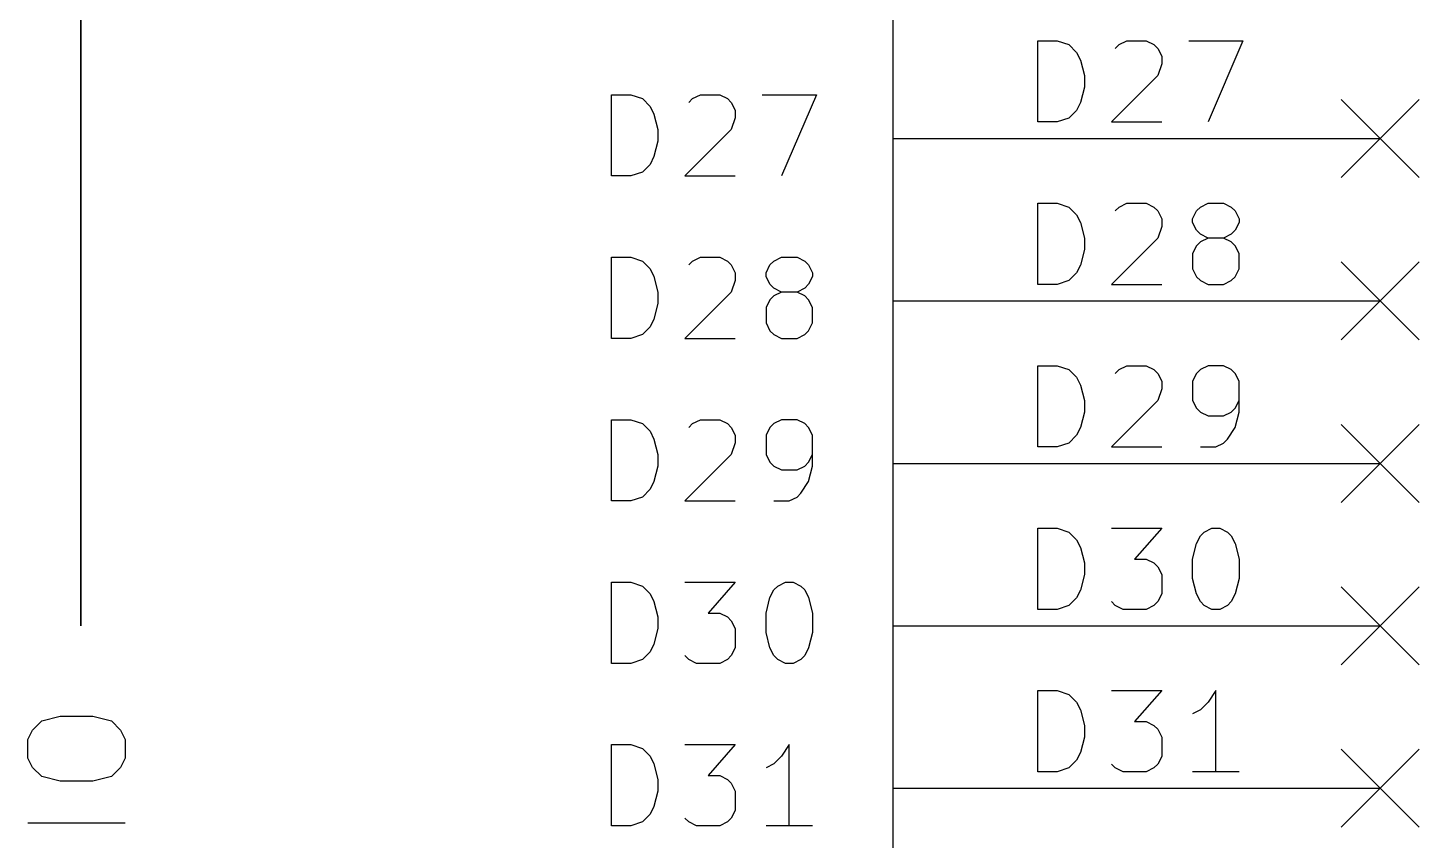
# Model space of a CAD drawing. Extents: x 0.4 to 11.3, y -7.9 to -0.4.
# Drawn here: x 5.767 to 6.624, y -3.732 to -3.232 of the extents above; entities that cross this region are included whole.
import ezdxf

# ---------------------------------------------------------------- set-up
doc = ezdxf.new("R2010")
doc.units = 0
doc.header["$MEASUREMENT"] = 0
for name, color, linetype in [('BLUE2', 5, 'CONTINUOUS'), ('CYAN2', 4, 'CONTINUOUS'), ('LYELLOW', 51, 'CONTINUOUS'), ('RED2', 1, 'CONTINUOUS'), ('RED3', 11, 'CONTINUOUS')]:
    doc.layers.add(name, color=color, linetype=linetype)

msp = doc.modelspace()

# ---------------------------------------------------------------- linework, layer by layer
at = {"layer": 'BLUE2', "linetype": 'CONTINUOUS'}
for p, q in [((6.576, -3.276), (6.624, -3.324)), ((6.624, -3.276), (6.576, -3.324)), ((6.576, -3.376), (6.624, -3.424)), ((6.624, -3.376), (6.576, -3.424)), ((6.576, -3.476), (6.624, -3.524)), ((6.624, -3.476), (6.576, -3.524)), ((6.576, -3.576), (6.624, -3.624)), ((6.624, -3.576), (6.576, -3.624)), ((6.576, -3.676), (6.624, -3.724)), ((6.624, -3.676), (6.576, -3.724))]:
    msp.add_line(p, q, dxfattribs=at)
at = {"layer": 'CYAN2', "linetype": 'CONTINUOUS'}
for p, q in [((6.12667, -3.32313), (6.12667, -3.27313)), ((6.12667, -3.27313), (6.13857, -3.27313)), ((6.12667, -3.32313), (6.12667, -3.27313)), ((6.12667, -3.27313), (6.13857, -3.27313)), ((6.13857, -3.27313), (6.14571, -3.27551)), ((6.13857, -3.27313), (6.14571, -3.27551)), ((6.14571, -3.27551), (6.15048, -3.28028)), ((6.14571, -3.27551), (6.15048, -3.28028)), ((6.15048, -3.28028), (6.15286, -3.28504)), ((6.15048, -3.28028), (6.15286, -3.28504)), ((6.17429, -3.27789), (6.17667, -3.27551)), ((6.17429, -3.27789), (6.17667, -3.27551)), ((6.17667, -3.27551), (6.18143, -3.27313)), ((6.17667, -3.27551), (6.18143, -3.27313)), ((6.18143, -3.27313), (6.19333, -3.27313)), ((6.18143, -3.27313), (6.19333, -3.27313)), ((6.19333, -3.27313), (6.19809, -3.27551)), ((6.19333, -3.27313), (6.19809, -3.27551)), ((6.19809, -3.27551), (6.20048, -3.27789)), ((6.19809, -3.27551), (6.20048, -3.27789)), ((6.20048, -3.27789), (6.20286, -3.28265)), ((6.20048, -3.27789), (6.20286, -3.28265)), ((6.21952, -3.27313), (6.25285, -3.27313)), ((6.21952, -3.27313), (6.25285, -3.27313)), ((6.25285, -3.27313), (6.23143, -3.32313)), ((6.25285, -3.27313), (6.23143, -3.32313)), ((6.15286, -3.28504), (6.15524, -3.29456)), ((6.15286, -3.28504), (6.15524, -3.29456)), ((6.20286, -3.28742), (6.20048, -3.29456)), ((6.20286, -3.28742), (6.20048, -3.29456)), ((6.20286, -3.28265), (6.20286, -3.28742)), ((6.20286, -3.28265), (6.20286, -3.28742)), ((6.15524, -3.29456), (6.15524, -3.3017)), ((6.15524, -3.29456), (6.15524, -3.3017)), ((6.20048, -3.29456), (6.17191, -3.32313)), ((6.20048, -3.29456), (6.17191, -3.32313)), ((6.15524, -3.3017), (6.15286, -3.31122)), ((6.15524, -3.3017), (6.15286, -3.31122)), ((6.15286, -3.31122), (6.15048, -3.31599)), ((6.15286, -3.31122), (6.15048, -3.31599)), ((6.13857, -3.32313), (6.12667, -3.32313)), ((6.13857, -3.32313), (6.12667, -3.32313)), ((6.14571, -3.32075), (6.13857, -3.32313)), ((6.14571, -3.32075), (6.13857, -3.32313)), ((6.15048, -3.31599), (6.14571, -3.32075)), ((6.15048, -3.31599), (6.14571, -3.32075)), ((6.17191, -3.32313), (6.20286, -3.32313)), ((6.17191, -3.32313), (6.20286, -3.32313)), ((6.12667, -3.42313), (6.12667, -3.37313)), ((6.12667, -3.37313), (6.13857, -3.37313)), ((6.12667, -3.42313), (6.12667, -3.37313)), ((6.12667, -3.37313), (6.13857, -3.37313)), ((6.13857, -3.37313), (6.14571, -3.37551)), ((6.13857, -3.37313), (6.14571, -3.37551)), ((6.17667, -3.37551), (6.18143, -3.37313)), ((6.17667, -3.37551), (6.18143, -3.37313)), ((6.18143, -3.37313), (6.19333, -3.37313)), ((6.18143, -3.37313), (6.19333, -3.37313)), ((6.19333, -3.37313), (6.19809, -3.37551)), ((6.19333, -3.37313), (6.19809, -3.37551)), ((6.22667, -3.37551), (6.23143, -3.37313)), ((6.22667, -3.37551), (6.23143, -3.37313)), ((6.23143, -3.37313), (6.24095, -3.37313)), ((6.23143, -3.37313), (6.24095, -3.37313)), ((6.24095, -3.37313), (6.24571, -3.37551)), ((6.24095, -3.37313), (6.24571, -3.37551)), ((6.14571, -3.37551), (6.15048, -3.38028)), ((6.14571, -3.37551), (6.15048, -3.38028)), ((6.15048, -3.38028), (6.15286, -3.38504)), ((6.15048, -3.38028), (6.15286, -3.38504)), ((6.17429, -3.37789), (6.17667, -3.37551)), ((6.17429, -3.37789), (6.17667, -3.37551)), ((6.19809, -3.37551), (6.20048, -3.37789)), ((6.19809, -3.37551), (6.20048, -3.37789)), ((6.20048, -3.37789), (6.20286, -3.38265)), ((6.20048, -3.37789), (6.20286, -3.38265)), ((6.20286, -3.38265), (6.20286, -3.38742)), ((6.20286, -3.38265), (6.20286, -3.38742)), ((6.22191, -3.38265), (6.22428, -3.37789)), ((6.22191, -3.38265), (6.22428, -3.37789)), ((6.22191, -3.38504), (6.22191, -3.38265)), ((6.22191, -3.38504), (6.22191, -3.38265)), ((6.22428, -3.37789), (6.22667, -3.37551)), ((6.22428, -3.37789), (6.22667, -3.37551)), ((6.24571, -3.37551), (6.24809, -3.37789)), ((6.24571, -3.37551), (6.24809, -3.37789)), ((6.24809, -3.37789), (6.25048, -3.38265)), ((6.24809, -3.37789), (6.25048, -3.38265)), ((6.25048, -3.38265), (6.25048, -3.38504)), ((6.25048, -3.38265), (6.25048, -3.38504)), ((6.15286, -3.38504), (6.15524, -3.39456)), ((6.15286, -3.38504), (6.15524, -3.39456)), ((6.20286, -3.38742), (6.20048, -3.39456)), ((6.20286, -3.38742), (6.20048, -3.39456)), ((6.22428, -3.3898), (6.22191, -3.38504)), ((6.22428, -3.3898), (6.22191, -3.38504)), ((6.22667, -3.39218), (6.22428, -3.3898)), ((6.22667, -3.39218), (6.22428, -3.3898)), ((6.23143, -3.39456), (6.22667, -3.39218)), ((6.23143, -3.39456), (6.22667, -3.39218)), ((6.24571, -3.39218), (6.24095, -3.39456)), ((6.24571, -3.39218), (6.24095, -3.39456)), ((6.24809, -3.3898), (6.24571, -3.39218)), ((6.24809, -3.3898), (6.24571, -3.39218)), ((6.25048, -3.38504), (6.24809, -3.3898)), ((6.25048, -3.38504), (6.24809, -3.3898)), ((6.15524, -3.39456), (6.15524, -3.4017)), ((6.15524, -3.39456), (6.15524, -3.4017)), ((6.20048, -3.39456), (6.17191, -3.42313)), ((6.20048, -3.39456), (6.17191, -3.42313)), ((6.22428, -3.39932), (6.22191, -3.40408)), ((6.22428, -3.39932), (6.22191, -3.40408)), ((6.22667, -3.39694), (6.22428, -3.39932)), ((6.22667, -3.39694), (6.22428, -3.39932)), ((6.23143, -3.39456), (6.22667, -3.39694)), ((6.23143, -3.39456), (6.22667, -3.39694)), ((6.24095, -3.39456), (6.23143, -3.39456)), ((6.24095, -3.39456), (6.23143, -3.39456)), ((6.24571, -3.39694), (6.24095, -3.39456)), ((6.24571, -3.39694), (6.24095, -3.39456)), ((6.24809, -3.39932), (6.24571, -3.39694)), ((6.24809, -3.39932), (6.24571, -3.39694)), ((6.25048, -3.40408), (6.24809, -3.39932)), ((6.25048, -3.40408), (6.24809, -3.39932)), ((6.15524, -3.4017), (6.15286, -3.41122)), ((6.15524, -3.4017), (6.15286, -3.41122)), ((6.22191, -3.40408), (6.22191, -3.41361)), ((6.22191, -3.40408), (6.22191, -3.41361)), ((6.25048, -3.41361), (6.25048, -3.40408)), ((6.25048, -3.41361), (6.25048, -3.40408)), ((6.15048, -3.41599), (6.14571, -3.42075)), ((6.15048, -3.41599), (6.14571, -3.42075)), ((6.15286, -3.41122), (6.15048, -3.41599)), ((6.15286, -3.41122), (6.15048, -3.41599)), ((6.22191, -3.41361), (6.22428, -3.41837)), ((6.22191, -3.41361), (6.22428, -3.41837)), ((6.24809, -3.41837), (6.25048, -3.41361)), ((6.24809, -3.41837), (6.25048, -3.41361)), ((6.13857, -3.42313), (6.12667, -3.42313)), ((6.13857, -3.42313), (6.12667, -3.42313)), ((6.14571, -3.42075), (6.13857, -3.42313)), ((6.14571, -3.42075), (6.13857, -3.42313)), ((6.17191, -3.42313), (6.20286, -3.42313)), ((6.17191, -3.42313), (6.20286, -3.42313)), ((6.22428, -3.41837), (6.22667, -3.42075)), ((6.22428, -3.41837), (6.22667, -3.42075)), ((6.22667, -3.42075), (6.23143, -3.42313)), ((6.22667, -3.42075), (6.23143, -3.42313)), ((6.23143, -3.42313), (6.24095, -3.42313)), ((6.23143, -3.42313), (6.24095, -3.42313)), ((6.24095, -3.42313), (6.24571, -3.42075)), ((6.24095, -3.42313), (6.24571, -3.42075)), ((6.24571, -3.42075), (6.24809, -3.41837)), ((6.24571, -3.42075), (6.24809, -3.41837)), ((6.12667, -3.52313), (6.12667, -3.47313)), ((6.12667, -3.47313), (6.13857, -3.47313)), ((6.12667, -3.52313), (6.12667, -3.47313)), ((6.12667, -3.47313), (6.13857, -3.47313)), ((6.13857, -3.47313), (6.14571, -3.47551)), ((6.13857, -3.47313), (6.14571, -3.47551)), ((6.14571, -3.47551), (6.15048, -3.48028)), ((6.14571, -3.47551), (6.15048, -3.48028)), ((6.17429, -3.47789), (6.17667, -3.47551)), ((6.17429, -3.47789), (6.17667, -3.47551)), ((6.17667, -3.47551), (6.18143, -3.47313)), ((6.17667, -3.47551), (6.18143, -3.47313)), ((6.18143, -3.47313), (6.19333, -3.47313)), ((6.18143, -3.47313), (6.19333, -3.47313)), ((6.19333, -3.47313), (6.19809, -3.47551)), ((6.19333, -3.47313), (6.19809, -3.47551)), ((6.19809, -3.47551), (6.20048, -3.47789)), ((6.19809, -3.47551), (6.20048, -3.47789)), ((6.20048, -3.47789), (6.20286, -3.48265)), ((6.20048, -3.47789), (6.20286, -3.48265)), ((6.22428, -3.47789), (6.22191, -3.48265)), ((6.22428, -3.47789), (6.22191, -3.48265)), ((6.22667, -3.47551), (6.22428, -3.47789)), ((6.22667, -3.47551), (6.22428, -3.47789)), ((6.23143, -3.47313), (6.22667, -3.47551)), ((6.23143, -3.47313), (6.22667, -3.47551)), ((6.24095, -3.47313), (6.23143, -3.47313)), ((6.24095, -3.47313), (6.23143, -3.47313)), ((6.24571, -3.47551), (6.24095, -3.47313)), ((6.24571, -3.47551), (6.24095, -3.47313)), ((6.24809, -3.47789), (6.24571, -3.47551)), ((6.24809, -3.47789), (6.24571, -3.47551)), ((6.25048, -3.48265), (6.24809, -3.47789)), ((6.25048, -3.48265), (6.24809, -3.47789)), ((6.15048, -3.48028), (6.15286, -3.48504)), ((6.15048, -3.48028), (6.15286, -3.48504)), ((6.15286, -3.48504), (6.15524, -3.49456)), ((6.15286, -3.48504), (6.15524, -3.49456)), ((6.20286, -3.48265), (6.20286, -3.48742)), ((6.20286, -3.48265), (6.20286, -3.48742)), ((6.22191, -3.48265), (6.22191, -3.49456)), ((6.22191, -3.48265), (6.22191, -3.49456)), ((6.25048, -3.5017), (6.25048, -3.48265)), ((6.25048, -3.5017), (6.25048, -3.48265)), ((6.15524, -3.49456), (6.15524, -3.5017)), ((6.15524, -3.49456), (6.15524, -3.5017)), ((6.20048, -3.49456), (6.17191, -3.52313)), ((6.20048, -3.49456), (6.17191, -3.52313)), ((6.20286, -3.48742), (6.20048, -3.49456)), ((6.20286, -3.48742), (6.20048, -3.49456)), ((6.22191, -3.49456), (6.22428, -3.49932)), ((6.22191, -3.49456), (6.22428, -3.49932)), ((6.24809, -3.49932), (6.25048, -3.49456)), ((6.24809, -3.49932), (6.25048, -3.49456)), ((6.15524, -3.5017), (6.15286, -3.51122)), ((6.15524, -3.5017), (6.15286, -3.51122)), ((6.22428, -3.49932), (6.22667, -3.5017)), ((6.22428, -3.49932), (6.22667, -3.5017)), ((6.22667, -3.5017), (6.23143, -3.50408)), ((6.22667, -3.5017), (6.23143, -3.50408)), ((6.24095, -3.50408), (6.24571, -3.5017)), ((6.24095, -3.50408), (6.24571, -3.5017)), ((6.24571, -3.5017), (6.24809, -3.49932)), ((6.24571, -3.5017), (6.24809, -3.49932)), ((6.24809, -3.51122), (6.25048, -3.5017)), ((6.24809, -3.51122), (6.25048, -3.5017)), ((6.15286, -3.51122), (6.15048, -3.51599)), ((6.15286, -3.51122), (6.15048, -3.51599)), ((6.23143, -3.50408), (6.24095, -3.50408)), ((6.23143, -3.50408), (6.24095, -3.50408)), ((6.24333, -3.51837), (6.24809, -3.51122)), ((6.24333, -3.51837), (6.24809, -3.51122)), ((6.14571, -3.52075), (6.13857, -3.52313)), ((6.14571, -3.52075), (6.13857, -3.52313)), ((6.15048, -3.51599), (6.14571, -3.52075)), ((6.15048, -3.51599), (6.14571, -3.52075)), ((6.23619, -3.52313), (6.24095, -3.52075)), ((6.23619, -3.52313), (6.24095, -3.52075)), ((6.24095, -3.52075), (6.24333, -3.51837)), ((6.24095, -3.52075), (6.24333, -3.51837)), ((6.13857, -3.52313), (6.12667, -3.52313)), ((6.13857, -3.52313), (6.12667, -3.52313)), ((6.17191, -3.52313), (6.20286, -3.52313)), ((6.17191, -3.52313), (6.20286, -3.52313)), ((6.22667, -3.52313), (6.23619, -3.52313)), ((6.22667, -3.52313), (6.23619, -3.52313)), ((6.12667, -3.62313), (6.12667, -3.57313)), ((6.12667, -3.57313), (6.13857, -3.57313)), ((6.12667, -3.62313), (6.12667, -3.57313)), ((6.12667, -3.57313), (6.13857, -3.57313)), ((6.13857, -3.57313), (6.14571, -3.57551)), ((6.13857, -3.57313), (6.14571, -3.57551)), ((6.14571, -3.57551), (6.15048, -3.58028)), ((6.14571, -3.57551), (6.15048, -3.58028)), ((6.15048, -3.58028), (6.15286, -3.58504)), ((6.15048, -3.58028), (6.15286, -3.58504)), ((6.17191, -3.57313), (6.20286, -3.57313)), ((6.17191, -3.57313), (6.20286, -3.57313)), ((6.20286, -3.57313), (6.18619, -3.59218)), ((6.20286, -3.57313), (6.18619, -3.59218)), ((6.22428, -3.58265), (6.22667, -3.57789)), ((6.22428, -3.58265), (6.22667, -3.57789)), ((6.22667, -3.57789), (6.22905, -3.57551)), ((6.22667, -3.57789), (6.22905, -3.57551)), ((6.22905, -3.57551), (6.23381, -3.57313)), ((6.22905, -3.57551), (6.23381, -3.57313)), ((6.23381, -3.57313), (6.23857, -3.57313)), ((6.23381, -3.57313), (6.23857, -3.57313)), ((6.23857, -3.57313), (6.24333, -3.57551)), ((6.23857, -3.57313), (6.24333, -3.57551)), ((6.24333, -3.57551), (6.24571, -3.57789)), ((6.24333, -3.57551), (6.24571, -3.57789)), ((6.24571, -3.57789), (6.24809, -3.58265)), ((6.24571, -3.57789), (6.24809, -3.58265)), ((6.15286, -3.58504), (6.15524, -3.59456)), ((6.15286, -3.58504), (6.15524, -3.59456)), ((6.22191, -3.59218), (6.22428, -3.58265)), ((6.22191, -3.59218), (6.22428, -3.58265)), ((6.24809, -3.58265), (6.25048, -3.59218)), ((6.24809, -3.58265), (6.25048, -3.59218)), ((6.15524, -3.59456), (6.15524, -3.6017)), ((6.15524, -3.59456), (6.15524, -3.6017)), ((6.18619, -3.59218), (6.19333, -3.59218)), ((6.18619, -3.59218), (6.19333, -3.59218)), ((6.19333, -3.59218), (6.19809, -3.59456)), ((6.19333, -3.59218), (6.19809, -3.59456)), ((6.19809, -3.59456), (6.20048, -3.59694)), ((6.19809, -3.59456), (6.20048, -3.59694)), ((6.20048, -3.59694), (6.20286, -3.6017)), ((6.20048, -3.59694), (6.20286, -3.6017)), ((6.22191, -3.60408), (6.22191, -3.59218)), ((6.22191, -3.60408), (6.22191, -3.59218)), ((6.25048, -3.59218), (6.25048, -3.60408)), ((6.25048, -3.59218), (6.25048, -3.60408)), ((6.15524, -3.6017), (6.15286, -3.61122)), ((6.15524, -3.6017), (6.15286, -3.61122)), ((6.20286, -3.6017), (6.20286, -3.61361)), ((6.20286, -3.6017), (6.20286, -3.61361)), ((6.22428, -3.61361), (6.22191, -3.60408)), ((6.22428, -3.61361), (6.22191, -3.60408)), ((6.25048, -3.60408), (6.24809, -3.61361)), ((6.25048, -3.60408), (6.24809, -3.61361)), ((6.15286, -3.61122), (6.15048, -3.61599)), ((6.15286, -3.61122), (6.15048, -3.61599)), ((6.20286, -3.61361), (6.20048, -3.61837)), ((6.20286, -3.61361), (6.20048, -3.61837)), ((6.22667, -3.61837), (6.22428, -3.61361)), ((6.22667, -3.61837), (6.22428, -3.61361)), ((6.24809, -3.61361), (6.24571, -3.61837)), ((6.24809, -3.61361), (6.24571, -3.61837)), ((6.13857, -3.62313), (6.12667, -3.62313)), ((6.13857, -3.62313), (6.12667, -3.62313)), ((6.14571, -3.62075), (6.13857, -3.62313)), ((6.14571, -3.62075), (6.13857, -3.62313)), ((6.15048, -3.61599), (6.14571, -3.62075)), ((6.15048, -3.61599), (6.14571, -3.62075)), ((6.17429, -3.62075), (6.17191, -3.61837)), ((6.17429, -3.62075), (6.17191, -3.61837)), ((6.17905, -3.62313), (6.17429, -3.62075)), ((6.17905, -3.62313), (6.17429, -3.62075)), ((6.19333, -3.62313), (6.17905, -3.62313)), ((6.19333, -3.62313), (6.17905, -3.62313)), ((6.19809, -3.62075), (6.19333, -3.62313)), ((6.19809, -3.62075), (6.19333, -3.62313)), ((6.20048, -3.61837), (6.19809, -3.62075)), ((6.20048, -3.61837), (6.19809, -3.62075)), ((6.22905, -3.62075), (6.22667, -3.61837)), ((6.22905, -3.62075), (6.22667, -3.61837)), ((6.23381, -3.62313), (6.22905, -3.62075)), ((6.23381, -3.62313), (6.22905, -3.62075)), ((6.23857, -3.62313), (6.23381, -3.62313)), ((6.23857, -3.62313), (6.23381, -3.62313)), ((6.24333, -3.62075), (6.23857, -3.62313)), ((6.24333, -3.62075), (6.23857, -3.62313)), ((6.24571, -3.61837), (6.24333, -3.62075)), ((6.24571, -3.61837), (6.24333, -3.62075)), ((6.12667, -3.72313), (6.12667, -3.67313)), ((6.12667, -3.67313), (6.13857, -3.67313)), ((6.12667, -3.72313), (6.12667, -3.67313)), ((6.12667, -3.67313), (6.13857, -3.67313)), ((6.13857, -3.67313), (6.14571, -3.67551)), ((6.13857, -3.67313), (6.14571, -3.67551)), ((6.17191, -3.67313), (6.20286, -3.67313)), ((6.17191, -3.67313), (6.20286, -3.67313)), ((6.20286, -3.67313), (6.18619, -3.69218)), ((6.20286, -3.67313), (6.18619, -3.69218)), ((6.23619, -3.67313), (6.23143, -3.68028)), ((6.23619, -3.67313), (6.23143, -3.68028)), ((6.23619, -3.72313), (6.23619, -3.67313)), ((6.23619, -3.72313), (6.23619, -3.67313)), ((6.14571, -3.67551), (6.15048, -3.68028)), ((6.14571, -3.67551), (6.15048, -3.68028)), ((6.15048, -3.68028), (6.15286, -3.68504)), ((6.15048, -3.68028), (6.15286, -3.68504)), ((6.23143, -3.68028), (6.22667, -3.68504)), ((6.23143, -3.68028), (6.22667, -3.68504)), ((6.15286, -3.68504), (6.15524, -3.69456)), ((6.15286, -3.68504), (6.15524, -3.69456)), ((6.22667, -3.68504), (6.22191, -3.68742)), ((6.22667, -3.68504), (6.22191, -3.68742)), ((6.15524, -3.69456), (6.15524, -3.7017)), ((6.15524, -3.69456), (6.15524, -3.7017)), ((6.18619, -3.69218), (6.19333, -3.69218)), ((6.18619, -3.69218), (6.19333, -3.69218)), ((6.19333, -3.69218), (6.19809, -3.69456)), ((6.19333, -3.69218), (6.19809, -3.69456)), ((6.19809, -3.69456), (6.20048, -3.69694)), ((6.19809, -3.69456), (6.20048, -3.69694)), ((6.20048, -3.69694), (6.20286, -3.7017)), ((6.20048, -3.69694), (6.20286, -3.7017)), ((6.15524, -3.7017), (6.15286, -3.71122)), ((6.15524, -3.7017), (6.15286, -3.71122)), ((6.20286, -3.7017), (6.20286, -3.71361)), ((6.20286, -3.7017), (6.20286, -3.71361)), ((6.15048, -3.71599), (6.14571, -3.72075)), ((6.15048, -3.71599), (6.14571, -3.72075)), ((6.15286, -3.71122), (6.15048, -3.71599)), ((6.15286, -3.71122), (6.15048, -3.71599)), ((6.20286, -3.71361), (6.20048, -3.71837)), ((6.20286, -3.71361), (6.20048, -3.71837)), ((6.13857, -3.72313), (6.12667, -3.72313)), ((6.13857, -3.72313), (6.12667, -3.72313)), ((6.14571, -3.72075), (6.13857, -3.72313)), ((6.14571, -3.72075), (6.13857, -3.72313)), ((6.17429, -3.72075), (6.17191, -3.71837)), ((6.17429, -3.72075), (6.17191, -3.71837)), ((6.17905, -3.72313), (6.17429, -3.72075)), ((6.17905, -3.72313), (6.17429, -3.72075)), ((6.19333, -3.72313), (6.17905, -3.72313)), ((6.19333, -3.72313), (6.17905, -3.72313)), ((6.19809, -3.72075), (6.19333, -3.72313)), ((6.19809, -3.72075), (6.19333, -3.72313)), ((6.20048, -3.71837), (6.19809, -3.72075)), ((6.20048, -3.71837), (6.19809, -3.72075)), ((6.25048, -3.72313), (6.22191, -3.72313)), ((6.25048, -3.72313), (6.22191, -3.72313))]:
    msp.add_line(p, q, dxfattribs=at)
at = {"layer": 'LYELLOW', "linetype": 'CONTINUOUS'}
msp.add_line((6.3, -1.45), (6.3, -6.05), dxfattribs=at)
at = {"layer": 'RED2', "linetype": 'CONTINUOUS'}
for p, q in [((6.3, -1.45), (6.3, -6.05)), ((5.8, -1.6), (5.8, -3.6)), ((5.8, -3.6), (5.8, -1.6)), ((6.3, -3.3), (6.6, -3.3)), ((6.3, -3.3), (6.6, -3.3)), ((6.3, -3.4), (6.6, -3.4)), ((6.3, -3.4), (6.6, -3.4)), ((6.3, -3.5), (6.6, -3.5)), ((6.3, -3.5), (6.6, -3.5)), ((6.3, -3.6), (6.6, -3.6)), ((6.3, -3.6), (6.6, -3.6)), ((5.77593, -3.65857), (5.78736, -3.65571)), ((5.78736, -3.65571), (5.80736, -3.65571)), ((5.80736, -3.65571), (5.81879, -3.65857)), ((5.76736, -3.67), (5.77022, -3.66428)), ((5.77022, -3.66428), (5.77593, -3.65857)), ((5.81879, -3.65857), (5.82451, -3.66428)), ((5.82451, -3.66428), (5.82736, -3.67)), ((5.76736, -3.68143), (5.76736, -3.67)), ((5.82736, -3.67), (5.82736, -3.68143)), ((5.77022, -3.68714), (5.76736, -3.68143)), ((5.82736, -3.68143), (5.82451, -3.68714)), ((5.77593, -3.69285), (5.77022, -3.68714)), ((5.82451, -3.68714), (5.81879, -3.69285)), ((5.78736, -3.69571), (5.77593, -3.69285)), ((5.80736, -3.69571), (5.78736, -3.69571)), ((5.81879, -3.69285), (5.80736, -3.69571)), ((6.3, -3.7), (6.6, -3.7)), ((6.3, -3.7), (6.6, -3.7)), ((5.82736, -3.72143), (5.76736, -3.72143))]:
    msp.add_line(p, q, dxfattribs=at)
at = {"layer": 'RED3', "linetype": 'CONTINUOUS'}
for p, q in [((6.38928, -3.28988), (6.38928, -3.23988)), ((6.38928, -3.23988), (6.40119, -3.23988)), ((6.38928, -3.28988), (6.38928, -3.23988)), ((6.38928, -3.23988), (6.40119, -3.23988)), ((6.40119, -3.23988), (6.40833, -3.24226)), ((6.40119, -3.23988), (6.40833, -3.24226)), ((6.40833, -3.24226), (6.41309, -3.24702)), ((6.40833, -3.24226), (6.41309, -3.24702)), ((6.43691, -3.24464), (6.43928, -3.24226)), ((6.43691, -3.24464), (6.43928, -3.24226)), ((6.43928, -3.24226), (6.44405, -3.23988)), ((6.43928, -3.24226), (6.44405, -3.23988)), ((6.44405, -3.23988), (6.45595, -3.23988)), ((6.44405, -3.23988), (6.45595, -3.23988)), ((6.45595, -3.23988), (6.46071, -3.24226)), ((6.45595, -3.23988), (6.46071, -3.24226)), ((6.46071, -3.24226), (6.46309, -3.24464)), ((6.46071, -3.24226), (6.46309, -3.24464)), ((6.46309, -3.24464), (6.46548, -3.2494)), ((6.46309, -3.24464), (6.46548, -3.2494)), ((6.48214, -3.23988), (6.51547, -3.23988)), ((6.48214, -3.23988), (6.51547, -3.23988)), ((6.51547, -3.23988), (6.49405, -3.28988)), ((6.51547, -3.23988), (6.49405, -3.28988)), ((6.41309, -3.24702), (6.41548, -3.25178)), ((6.41309, -3.24702), (6.41548, -3.25178)), ((6.41548, -3.25178), (6.41785, -3.26131)), ((6.41548, -3.25178), (6.41785, -3.26131)), ((6.46548, -3.25417), (6.46309, -3.26131)), ((6.46548, -3.25417), (6.46309, -3.26131)), ((6.46548, -3.2494), (6.46548, -3.25417)), ((6.46548, -3.2494), (6.46548, -3.25417)), ((6.41785, -3.26131), (6.41785, -3.26845)), ((6.41785, -3.26131), (6.41785, -3.26845)), ((6.46309, -3.26131), (6.43452, -3.28988)), ((6.46309, -3.26131), (6.43452, -3.28988)), ((6.41785, -3.26845), (6.41548, -3.27797)), ((6.41785, -3.26845), (6.41548, -3.27797)), ((6.41548, -3.27797), (6.41309, -3.28274)), ((6.41548, -3.27797), (6.41309, -3.28274)), ((6.40833, -3.2875), (6.40119, -3.28988)), ((6.40833, -3.2875), (6.40119, -3.28988)), ((6.41309, -3.28274), (6.40833, -3.2875)), ((6.41309, -3.28274), (6.40833, -3.2875)), ((6.40119, -3.28988), (6.38928, -3.28988)), ((6.40119, -3.28988), (6.38928, -3.28988)), ((6.43452, -3.28988), (6.46548, -3.28988)), ((6.43452, -3.28988), (6.46548, -3.28988)), ((6.38928, -3.38988), (6.38928, -3.33988)), ((6.38928, -3.33988), (6.40119, -3.33988)), ((6.38928, -3.38988), (6.38928, -3.33988)), ((6.38928, -3.33988), (6.40119, -3.33988)), ((6.40119, -3.33988), (6.40833, -3.34226)), ((6.40119, -3.33988), (6.40833, -3.34226)), ((6.43928, -3.34226), (6.44405, -3.33988)), ((6.43928, -3.34226), (6.44405, -3.33988)), ((6.44405, -3.33988), (6.45595, -3.33988)), ((6.44405, -3.33988), (6.45595, -3.33988)), ((6.45595, -3.33988), (6.46071, -3.34226)), ((6.45595, -3.33988), (6.46071, -3.34226)), ((6.48928, -3.34226), (6.49405, -3.33988)), ((6.48928, -3.34226), (6.49405, -3.33988)), ((6.49405, -3.33988), (6.50357, -3.33988)), ((6.49405, -3.33988), (6.50357, -3.33988)), ((6.50357, -3.33988), (6.50833, -3.34226)), ((6.50357, -3.33988), (6.50833, -3.34226)), ((6.40833, -3.34226), (6.41309, -3.34702)), ((6.40833, -3.34226), (6.41309, -3.34702)), ((6.41309, -3.34702), (6.41548, -3.35178)), ((6.41309, -3.34702), (6.41548, -3.35178)), ((6.43691, -3.34464), (6.43928, -3.34226)), ((6.43691, -3.34464), (6.43928, -3.34226)), ((6.46071, -3.34226), (6.46309, -3.34464)), ((6.46071, -3.34226), (6.46309, -3.34464)), ((6.46309, -3.34464), (6.46548, -3.3494)), ((6.46309, -3.34464), (6.46548, -3.3494)), ((6.46548, -3.3494), (6.46548, -3.35417)), ((6.46548, -3.3494), (6.46548, -3.35417)), ((6.48452, -3.3494), (6.4869, -3.34464)), ((6.48452, -3.3494), (6.4869, -3.34464)), ((6.48452, -3.35178), (6.48452, -3.3494)), ((6.48452, -3.35178), (6.48452, -3.3494)), ((6.4869, -3.34464), (6.48928, -3.34226)), ((6.4869, -3.34464), (6.48928, -3.34226)), ((6.50833, -3.34226), (6.51071, -3.34464)), ((6.50833, -3.34226), (6.51071, -3.34464)), ((6.51071, -3.34464), (6.51309, -3.3494)), ((6.51071, -3.34464), (6.51309, -3.3494)), ((6.51309, -3.3494), (6.51309, -3.35178)), ((6.51309, -3.3494), (6.51309, -3.35178)), ((6.41548, -3.35178), (6.41785, -3.36131)), ((6.41548, -3.35178), (6.41785, -3.36131)), ((6.46548, -3.35417), (6.46309, -3.36131)), ((6.46548, -3.35417), (6.46309, -3.36131)), ((6.4869, -3.35655), (6.48452, -3.35178)), ((6.4869, -3.35655), (6.48452, -3.35178)), ((6.48928, -3.35893), (6.4869, -3.35655)), ((6.48928, -3.35893), (6.4869, -3.35655)), ((6.51071, -3.35655), (6.50833, -3.35893)), ((6.51071, -3.35655), (6.50833, -3.35893)), ((6.51309, -3.35178), (6.51071, -3.35655)), ((6.51309, -3.35178), (6.51071, -3.35655)), ((6.41785, -3.36131), (6.41785, -3.36845)), ((6.41785, -3.36131), (6.41785, -3.36845)), ((6.46309, -3.36131), (6.43452, -3.38988)), ((6.46309, -3.36131), (6.43452, -3.38988)), ((6.4869, -3.36607), (6.48452, -3.37083)), ((6.4869, -3.36607), (6.48452, -3.37083)), ((6.48928, -3.36369), (6.4869, -3.36607)), ((6.48928, -3.36369), (6.4869, -3.36607)), ((6.49405, -3.36131), (6.48928, -3.35893)), ((6.49405, -3.36131), (6.48928, -3.35893)), ((6.49405, -3.36131), (6.48928, -3.36369)), ((6.49405, -3.36131), (6.48928, -3.36369)), ((6.50357, -3.36131), (6.49405, -3.36131)), ((6.50357, -3.36131), (6.49405, -3.36131)), ((6.50833, -3.35893), (6.50357, -3.36131)), ((6.50833, -3.35893), (6.50357, -3.36131)), ((6.50833, -3.36369), (6.50357, -3.36131)), ((6.50833, -3.36369), (6.50357, -3.36131)), ((6.51071, -3.36607), (6.50833, -3.36369)), ((6.51071, -3.36607), (6.50833, -3.36369)), ((6.51309, -3.37083), (6.51071, -3.36607)), ((6.51309, -3.37083), (6.51071, -3.36607)), ((6.41785, -3.36845), (6.41548, -3.37797)), ((6.41785, -3.36845), (6.41548, -3.37797)), ((6.48452, -3.37083), (6.48452, -3.38035)), ((6.48452, -3.37083), (6.48452, -3.38035)), ((6.51309, -3.38035), (6.51309, -3.37083)), ((6.51309, -3.38035), (6.51309, -3.37083)), ((6.41309, -3.38274), (6.40833, -3.3875)), ((6.41309, -3.38274), (6.40833, -3.3875)), ((6.41548, -3.37797), (6.41309, -3.38274)), ((6.41548, -3.37797), (6.41309, -3.38274)), ((6.48452, -3.38035), (6.4869, -3.38512)), ((6.48452, -3.38035), (6.4869, -3.38512)), ((6.51071, -3.38512), (6.51309, -3.38035)), ((6.51071, -3.38512), (6.51309, -3.38035)), ((6.40119, -3.38988), (6.38928, -3.38988)), ((6.40119, -3.38988), (6.38928, -3.38988)), ((6.40833, -3.3875), (6.40119, -3.38988)), ((6.40833, -3.3875), (6.40119, -3.38988)), ((6.43452, -3.38988), (6.46548, -3.38988)), ((6.43452, -3.38988), (6.46548, -3.38988)), ((6.4869, -3.38512), (6.48928, -3.3875)), ((6.4869, -3.38512), (6.48928, -3.3875)), ((6.48928, -3.3875), (6.49405, -3.38988)), ((6.48928, -3.3875), (6.49405, -3.38988)), ((6.49405, -3.38988), (6.50357, -3.38988)), ((6.49405, -3.38988), (6.50357, -3.38988)), ((6.50357, -3.38988), (6.50833, -3.3875)), ((6.50357, -3.38988), (6.50833, -3.3875)), ((6.50833, -3.3875), (6.51071, -3.38512)), ((6.50833, -3.3875), (6.51071, -3.38512)), ((6.38928, -3.48988), (6.38928, -3.43988)), ((6.38928, -3.43988), (6.40119, -3.43988)), ((6.38928, -3.48988), (6.38928, -3.43988)), ((6.38928, -3.43988), (6.40119, -3.43988)), ((6.40119, -3.43988), (6.40833, -3.44226)), ((6.40119, -3.43988), (6.40833, -3.44226)), ((6.40833, -3.44226), (6.41309, -3.44702)), ((6.40833, -3.44226), (6.41309, -3.44702)), ((6.43691, -3.44464), (6.43928, -3.44226)), ((6.43691, -3.44464), (6.43928, -3.44226)), ((6.43928, -3.44226), (6.44405, -3.43988)), ((6.43928, -3.44226), (6.44405, -3.43988)), ((6.44405, -3.43988), (6.45595, -3.43988)), ((6.44405, -3.43988), (6.45595, -3.43988)), ((6.45595, -3.43988), (6.46071, -3.44226)), ((6.45595, -3.43988), (6.46071, -3.44226)), ((6.46071, -3.44226), (6.46309, -3.44464)), ((6.46071, -3.44226), (6.46309, -3.44464)), ((6.48928, -3.44226), (6.4869, -3.44464)), ((6.48928, -3.44226), (6.4869, -3.44464)), ((6.49405, -3.43988), (6.48928, -3.44226)), ((6.49405, -3.43988), (6.48928, -3.44226)), ((6.50357, -3.43988), (6.49405, -3.43988)), ((6.50357, -3.43988), (6.49405, -3.43988)), ((6.50833, -3.44226), (6.50357, -3.43988)), ((6.50833, -3.44226), (6.50357, -3.43988)), ((6.51071, -3.44464), (6.50833, -3.44226)), ((6.51071, -3.44464), (6.50833, -3.44226)), ((6.41309, -3.44702), (6.41548, -3.45178)), ((6.41309, -3.44702), (6.41548, -3.45178)), ((6.41548, -3.45178), (6.41785, -3.46131)), ((6.41548, -3.45178), (6.41785, -3.46131)), ((6.46309, -3.44464), (6.46548, -3.4494)), ((6.46309, -3.44464), (6.46548, -3.4494)), ((6.46548, -3.4494), (6.46548, -3.45417)), ((6.46548, -3.4494), (6.46548, -3.45417)), ((6.4869, -3.44464), (6.48452, -3.4494)), ((6.4869, -3.44464), (6.48452, -3.4494)), ((6.48452, -3.4494), (6.48452, -3.46131)), ((6.48452, -3.4494), (6.48452, -3.46131)), ((6.51309, -3.4494), (6.51071, -3.44464)), ((6.51309, -3.4494), (6.51071, -3.44464)), ((6.51309, -3.46845), (6.51309, -3.4494)), ((6.51309, -3.46845), (6.51309, -3.4494)), ((6.46548, -3.45417), (6.46309, -3.46131)), ((6.46548, -3.45417), (6.46309, -3.46131)), ((6.41785, -3.46845), (6.41548, -3.47797)), ((6.41785, -3.46845), (6.41548, -3.47797)), ((6.41785, -3.46131), (6.41785, -3.46845)), ((6.41785, -3.46131), (6.41785, -3.46845)), ((6.46309, -3.46131), (6.43452, -3.48988)), ((6.46309, -3.46131), (6.43452, -3.48988)), ((6.48452, -3.46131), (6.4869, -3.46607)), ((6.48452, -3.46131), (6.4869, -3.46607)), ((6.4869, -3.46607), (6.48928, -3.46845)), ((6.4869, -3.46607), (6.48928, -3.46845)), ((6.48928, -3.46845), (6.49405, -3.47083)), ((6.48928, -3.46845), (6.49405, -3.47083)), ((6.50357, -3.47083), (6.50833, -3.46845)), ((6.50357, -3.47083), (6.50833, -3.46845)), ((6.50833, -3.46845), (6.51071, -3.46607)), ((6.50833, -3.46845), (6.51071, -3.46607)), ((6.51071, -3.46607), (6.51309, -3.46131)), ((6.51071, -3.46607), (6.51309, -3.46131)), ((6.51071, -3.47797), (6.51309, -3.46845)), ((6.51071, -3.47797), (6.51309, -3.46845)), ((6.49405, -3.47083), (6.50357, -3.47083)), ((6.49405, -3.47083), (6.50357, -3.47083)), ((6.41309, -3.48274), (6.40833, -3.4875)), ((6.41309, -3.48274), (6.40833, -3.4875)), ((6.41548, -3.47797), (6.41309, -3.48274)), ((6.41548, -3.47797), (6.41309, -3.48274)), ((6.50357, -3.4875), (6.50595, -3.48512)), ((6.50357, -3.4875), (6.50595, -3.48512)), ((6.50595, -3.48512), (6.51071, -3.47797)), ((6.50595, -3.48512), (6.51071, -3.47797)), ((6.40119, -3.48988), (6.38928, -3.48988)), ((6.40119, -3.48988), (6.38928, -3.48988)), ((6.40833, -3.4875), (6.40119, -3.48988)), ((6.40833, -3.4875), (6.40119, -3.48988)), ((6.43452, -3.48988), (6.46548, -3.48988)), ((6.43452, -3.48988), (6.46548, -3.48988)), ((6.48928, -3.48988), (6.49881, -3.48988)), ((6.48928, -3.48988), (6.49881, -3.48988)), ((6.49881, -3.48988), (6.50357, -3.4875)), ((6.49881, -3.48988), (6.50357, -3.4875)), ((6.38928, -3.58988), (6.38928, -3.53988)), ((6.38928, -3.53988), (6.40119, -3.53988)), ((6.38928, -3.58988), (6.38928, -3.53988)), ((6.38928, -3.53988), (6.40119, -3.53988)), ((6.40119, -3.53988), (6.40833, -3.54226)), ((6.40119, -3.53988), (6.40833, -3.54226)), ((6.40833, -3.54226), (6.41309, -3.54702)), ((6.40833, -3.54226), (6.41309, -3.54702)), ((6.43452, -3.53988), (6.46548, -3.53988)), ((6.43452, -3.53988), (6.46548, -3.53988)), ((6.46548, -3.53988), (6.44881, -3.55893)), ((6.46548, -3.53988), (6.44881, -3.55893)), ((6.4869, -3.5494), (6.48928, -3.54464)), ((6.4869, -3.5494), (6.48928, -3.54464)), ((6.48928, -3.54464), (6.49167, -3.54226)), ((6.48928, -3.54464), (6.49167, -3.54226)), ((6.49167, -3.54226), (6.49643, -3.53988)), ((6.49167, -3.54226), (6.49643, -3.53988)), ((6.49643, -3.53988), (6.50119, -3.53988)), ((6.49643, -3.53988), (6.50119, -3.53988)), ((6.50119, -3.53988), (6.50595, -3.54226)), ((6.50119, -3.53988), (6.50595, -3.54226)), ((6.50595, -3.54226), (6.50833, -3.54464)), ((6.50595, -3.54226), (6.50833, -3.54464)), ((6.50833, -3.54464), (6.51071, -3.5494)), ((6.50833, -3.54464), (6.51071, -3.5494)), ((6.41309, -3.54702), (6.41548, -3.55178)), ((6.41309, -3.54702), (6.41548, -3.55178)), ((6.41548, -3.55178), (6.41785, -3.56131)), ((6.41548, -3.55178), (6.41785, -3.56131)), ((6.48452, -3.55893), (6.4869, -3.5494)), ((6.48452, -3.55893), (6.4869, -3.5494)), ((6.51071, -3.5494), (6.51309, -3.55893)), ((6.51071, -3.5494), (6.51309, -3.55893)), ((6.41785, -3.56131), (6.41785, -3.56845)), ((6.41785, -3.56131), (6.41785, -3.56845)), ((6.44881, -3.55893), (6.45595, -3.55893)), ((6.44881, -3.55893), (6.45595, -3.55893)), ((6.45595, -3.55893), (6.46071, -3.56131)), ((6.45595, -3.55893), (6.46071, -3.56131)), ((6.46071, -3.56131), (6.46309, -3.56369)), ((6.46071, -3.56131), (6.46309, -3.56369)), ((6.48452, -3.57083), (6.48452, -3.55893)), ((6.48452, -3.57083), (6.48452, -3.55893)), ((6.51309, -3.55893), (6.51309, -3.57083)), ((6.51309, -3.55893), (6.51309, -3.57083)), ((6.41785, -3.56845), (6.41548, -3.57797)), ((6.41785, -3.56845), (6.41548, -3.57797)), ((6.46309, -3.56369), (6.46548, -3.56845)), ((6.46309, -3.56369), (6.46548, -3.56845)), ((6.46548, -3.56845), (6.46548, -3.58035)), ((6.46548, -3.56845), (6.46548, -3.58035)), ((6.4869, -3.58035), (6.48452, -3.57083)), ((6.4869, -3.58035), (6.48452, -3.57083)), ((6.51309, -3.57083), (6.51071, -3.58035)), ((6.51309, -3.57083), (6.51071, -3.58035)), ((6.41548, -3.57797), (6.41309, -3.58274)), ((6.41548, -3.57797), (6.41309, -3.58274)), ((6.46548, -3.58035), (6.46309, -3.58512)), ((6.46548, -3.58035), (6.46309, -3.58512)), ((6.48928, -3.58512), (6.4869, -3.58035)), ((6.48928, -3.58512), (6.4869, -3.58035)), ((6.51071, -3.58035), (6.50833, -3.58512)), ((6.51071, -3.58035), (6.50833, -3.58512)), ((6.40833, -3.5875), (6.40119, -3.58988)), ((6.40833, -3.5875), (6.40119, -3.58988)), ((6.41309, -3.58274), (6.40833, -3.5875)), ((6.41309, -3.58274), (6.40833, -3.5875)), ((6.43691, -3.5875), (6.43452, -3.58512)), ((6.43691, -3.5875), (6.43452, -3.58512)), ((6.44167, -3.58988), (6.43691, -3.5875)), ((6.44167, -3.58988), (6.43691, -3.5875)), ((6.46071, -3.5875), (6.45595, -3.58988)), ((6.46071, -3.5875), (6.45595, -3.58988)), ((6.46309, -3.58512), (6.46071, -3.5875)), ((6.46309, -3.58512), (6.46071, -3.5875)), ((6.49167, -3.5875), (6.48928, -3.58512)), ((6.49167, -3.5875), (6.48928, -3.58512)), ((6.49643, -3.58988), (6.49167, -3.5875)), ((6.49643, -3.58988), (6.49167, -3.5875)), ((6.50595, -3.5875), (6.50119, -3.58988)), ((6.50595, -3.5875), (6.50119, -3.58988)), ((6.50833, -3.58512), (6.50595, -3.5875)), ((6.50833, -3.58512), (6.50595, -3.5875)), ((6.40119, -3.58988), (6.38928, -3.58988)), ((6.40119, -3.58988), (6.38928, -3.58988)), ((6.45595, -3.58988), (6.44167, -3.58988)), ((6.45595, -3.58988), (6.44167, -3.58988)), ((6.50119, -3.58988), (6.49643, -3.58988)), ((6.50119, -3.58988), (6.49643, -3.58988)), ((6.38928, -3.68988), (6.38928, -3.63988)), ((6.38928, -3.63988), (6.40119, -3.63988)), ((6.38928, -3.68988), (6.38928, -3.63988)), ((6.38928, -3.63988), (6.40119, -3.63988)), ((6.40119, -3.63988), (6.40833, -3.64226)), ((6.40119, -3.63988), (6.40833, -3.64226)), ((6.43452, -3.63988), (6.46548, -3.63988)), ((6.43452, -3.63988), (6.46548, -3.63988)), ((6.46548, -3.63988), (6.44881, -3.65893)), ((6.46548, -3.63988), (6.44881, -3.65893)), ((6.49881, -3.63988), (6.49405, -3.64702)), ((6.49881, -3.63988), (6.49405, -3.64702)), ((6.49881, -3.68988), (6.49881, -3.63988)), ((6.49881, -3.68988), (6.49881, -3.63988)), ((6.40833, -3.64226), (6.41309, -3.64702)), ((6.40833, -3.64226), (6.41309, -3.64702)), ((6.41309, -3.64702), (6.41548, -3.65178)), ((6.41309, -3.64702), (6.41548, -3.65178)), ((6.49405, -3.64702), (6.48928, -3.65178)), ((6.49405, -3.64702), (6.48928, -3.65178)), ((6.41548, -3.65178), (6.41785, -3.66131)), ((6.41548, -3.65178), (6.41785, -3.66131)), ((6.48928, -3.65178), (6.48452, -3.65417)), ((6.48928, -3.65178), (6.48452, -3.65417)), ((6.41785, -3.66131), (6.41785, -3.66845)), ((6.41785, -3.66131), (6.41785, -3.66845)), ((6.44881, -3.65893), (6.45595, -3.65893)), ((6.44881, -3.65893), (6.45595, -3.65893)), ((6.45595, -3.65893), (6.46071, -3.66131)), ((6.45595, -3.65893), (6.46071, -3.66131)), ((6.46071, -3.66131), (6.46309, -3.66369)), ((6.46071, -3.66131), (6.46309, -3.66369)), ((6.46309, -3.66369), (6.46548, -3.66845)), ((6.46309, -3.66369), (6.46548, -3.66845)), ((6.41785, -3.66845), (6.41548, -3.67797)), ((6.41785, -3.66845), (6.41548, -3.67797)), ((6.46548, -3.66845), (6.46548, -3.68035)), ((6.46548, -3.66845), (6.46548, -3.68035)), ((6.41309, -3.68274), (6.40833, -3.6875)), ((6.41309, -3.68274), (6.40833, -3.6875)), ((6.41548, -3.67797), (6.41309, -3.68274)), ((6.41548, -3.67797), (6.41309, -3.68274)), ((6.46548, -3.68035), (6.46309, -3.68512)), ((6.46548, -3.68035), (6.46309, -3.68512)), ((6.40119, -3.68988), (6.38928, -3.68988)), ((6.40119, -3.68988), (6.38928, -3.68988)), ((6.40833, -3.6875), (6.40119, -3.68988)), ((6.40833, -3.6875), (6.40119, -3.68988)), ((6.43691, -3.6875), (6.43452, -3.68512)), ((6.43691, -3.6875), (6.43452, -3.68512)), ((6.44167, -3.68988), (6.43691, -3.6875)), ((6.44167, -3.68988), (6.43691, -3.6875)), ((6.45595, -3.68988), (6.44167, -3.68988)), ((6.45595, -3.68988), (6.44167, -3.68988)), ((6.46071, -3.6875), (6.45595, -3.68988)), ((6.46071, -3.6875), (6.45595, -3.68988)), ((6.46309, -3.68512), (6.46071, -3.6875)), ((6.46309, -3.68512), (6.46071, -3.6875)), ((6.51309, -3.68988), (6.48452, -3.68988)), ((6.51309, -3.68988), (6.48452, -3.68988))]:
    msp.add_line(p, q, dxfattribs=at)

doc.saveas('drawing.dxf')
